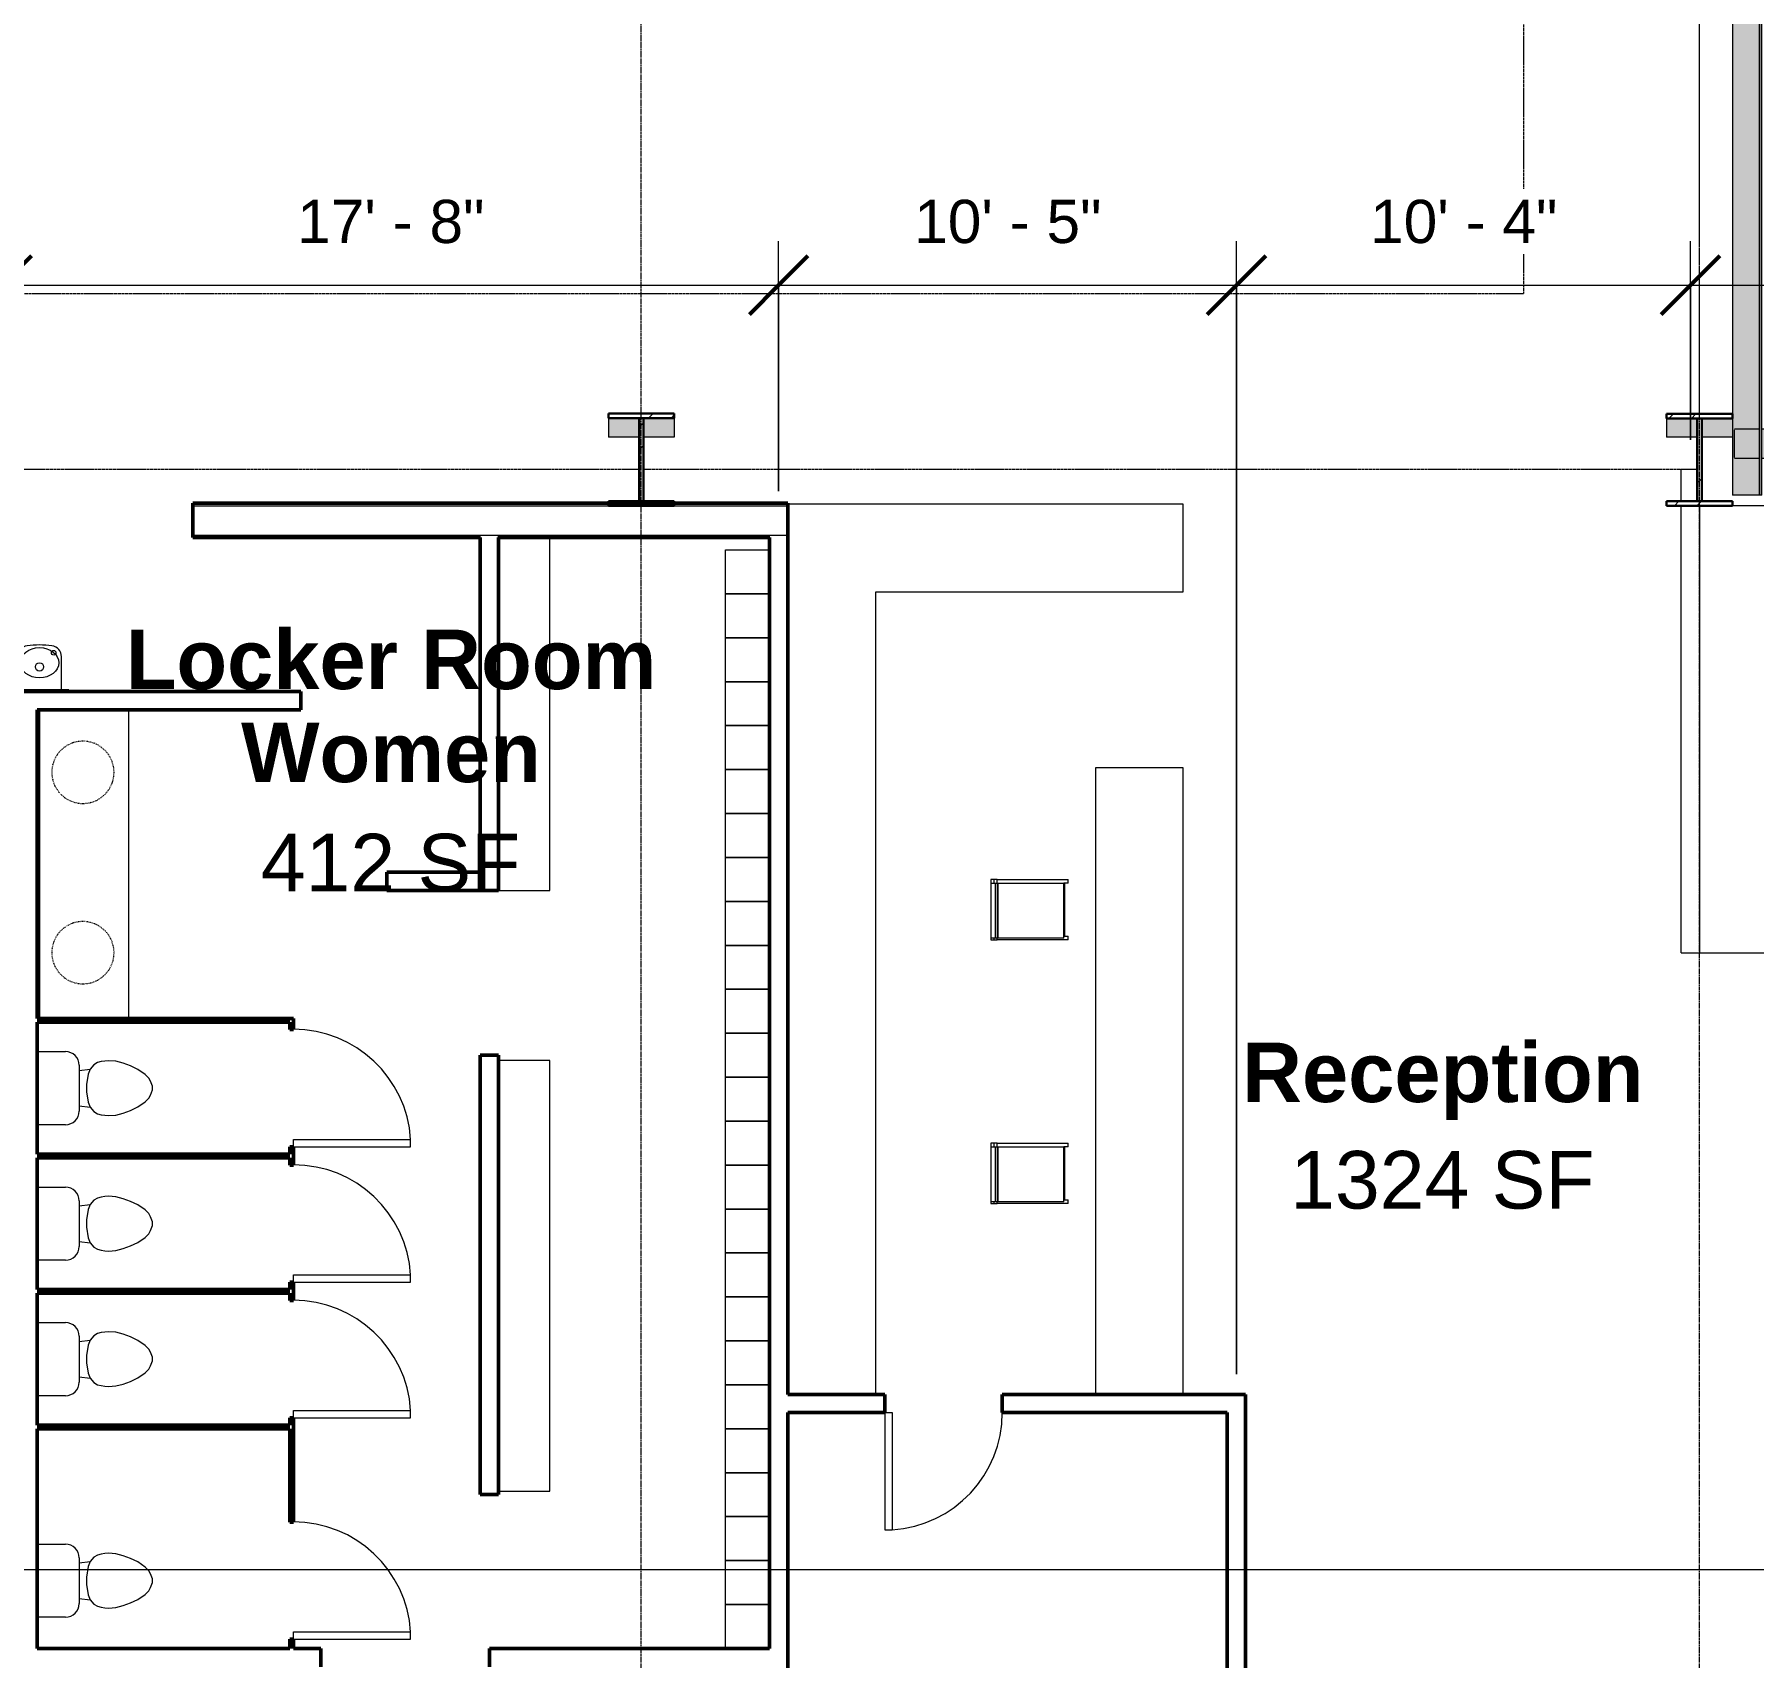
# Model space of a CAD drawing. Header units: inches. Extents: x 21836 to 26424, y -23174 to -20350.
# Drawn here: x 25520.6 to 25990.1, y -22674.6 to -22231.3 of the extents above; entities that cross this region are included whole.
import ezdxf

# ---------------------------------------------------------------- set-up
doc = ezdxf.new("R2010")
doc.units = ezdxf.units.IN
doc.header["$MEASUREMENT"] = 0
for name, pattern in [('Dash 1_16_', [0.125, 0.0625, -0.0625]), ('Dash dot dot', [0.8125, 0.25, -0.1875, 0, -0.1875, 0, -0.1875]), ('Grid Line 1_2_', [0.875, 0.5, -0.125, 0.125, -0.125])]:
    doc.linetypes.add(name, pattern=pattern)
for name, color, linetype, lineweight in [('A-ANNO-DIMS', 211, 'Continuous', 9), ('A-ANNO-DIMS-128', 211, 'Continuous', 9), ('A-DETL', 90, 'Continuous', 9), ('A-DOOR', 31, 'Continuous', 13), ('A-WALL', 113, 'Continuous', 13), ('A-WALL-PATT', 111, 'Continuous', 50), ('G-ANNO-SYMB', 111, 'Continuous', 9), ('I-FURN', 30, 'Continuous', 9), ('I-WALL', 2, 'Continuous', 13), ('L-SITE-WALL', 31, 'Continuous', 13), ('M-AREA-IDEN', 171, 'Continuous', 9), ('P-SANR-FIXT', 6, 'Continuous', 9), ('Q-CASE', 31, 'Continuous', 9), ('S-BEAM', 12, 'Continuous', 9), ('S-COLS', 52, 'Continuous', 9), ('S-GRID', 1, 'Continuous', 9)]:
    doc.layers.add(name, color=color, linetype=linetype, lineweight=lineweight)
doc.styles.add('Arial_1', font='arial.ttf', dxfattribs={"height": 11.802395})
doc.styles.add('Arial_2', font='arial.ttf', dxfattribs={"height": 15.736527})
doc.styles.add('Arial_B_1', font='arialbd.ttf', dxfattribs={"height": 16.236099})
doc.dimstyles.new('Linear_-_3_32__Arial_1', dxfattribs={"dimscale": 12, "dimtxt": 12, "dimasz": 1.333333, "dimexe": 1, "dimexo": 0.666667, "dimgap": 0.666667, "dimtad": 1, "dimdec": 0, "dimzin": 1, "dimdsep": 46, "dimlunit": 4, "dimtxsty": 'Arial_1', "dimblk1": 'OBLIQUE', "dimblk2": 'OBLIQUE', "dimsah": 1, "dimcen": 0.09, "dimdle": 1, "dimazin": 0, "dimtfac": 1, "dimtdec": 4, "dimtix": 1, "dimtmove": 0, "dimatfit": 3, "dimfxl": 1, "dimtvp": 1, "dimtfill": 1, "dimfrac": 2, "dimtolj": 1, "dimtzin": 0, "dimarcsym": 2})
doc.dimstyles.new('Linear_-_3_32__Arial_2', dxfattribs={"dimscale": 12, "dimtxt": 12, "dimasz": 1.333333, "dimexe": 1, "dimexo": 0.666667, "dimgap": 0.666667, "dimtad": 1, "dimdec": 0, "dimzin": 1, "dimdsep": 46, "dimlunit": 4, "dimtxsty": 'Arial_1', "dimblk1": 'OBLIQUE', "dimblk2": 'OBLIQUE', "dimsah": 1, "dimcen": 0.09, "dimdle": 1, "dimazin": 0, "dimtfac": 1, "dimtdec": 4, "dimtix": 1, "dimtmove": 0, "dimatfit": 3, "dimfxl": 1, "dimtvp": 1, "dimtfill": 1, "dimfrac": 2, "dimtolj": 1, "dimtzin": 0, "dimarcsym": 2})
doc.dimstyles.new('Linear_-_3_32__Arial_3', dxfattribs={"dimscale": 12, "dimtxt": 12, "dimasz": 1.333333, "dimexe": 1, "dimexo": 0.666667, "dimgap": 0.666667, "dimtad": 1, "dimdec": 0, "dimzin": 1, "dimdsep": 46, "dimlunit": 4, "dimtxsty": 'Arial_1', "dimblk1": 'OBLIQUE', "dimblk2": 'OBLIQUE', "dimsah": 1, "dimcen": 0.09, "dimdle": 1, "dimazin": 0, "dimtfac": 1, "dimtdec": 4, "dimtix": 1, "dimtmove": 0, "dimatfit": 3, "dimfxl": 1, "dimtvp": 1, "dimtfill": 1, "dimfrac": 2, "dimtolj": 1, "dimtzin": 0, "dimarcsym": 2})
pattern_1 = [(45, (0, 0), (-12.6713535, 12.6713535), []), (45, (0, 19.2), (-12.6713535, 12.6713535), [])]

# ---------------------------------------------------------------- blocks, each defined once
blk = doc.blocks.new('Casework 1 - Casework 1-456223-First Floor Plan')
at = {"layer": 'Q-CASE'}
for p, q in [((25834.39, -22347.55), (25726.39, -22347.55)), ((25834.39, -22371.55), (25834.39, -22347.55)), ((25750.39, -22590.66), (25750.39, -22371.55)), ((25750.39, -22371.55), (25834.39, -22371.55)), ((25834.39, -22419.55), (25810.39, -22419.55)), ((25810.39, -22419.55), (25810.39, -22590.66)), ((25834.39, -22590.66), (25834.39, -22419.55))]:
    blk.add_line(p, q, dxfattribs=at)
blk = doc.blocks.new('Bar_Stool_6722_1_ - Bar_Stool_6722_1_-477960-First Floor Plan')
at = {"layer": 'I-FURN'}
for p, q in [((0, 19.21), (0, 21.13)), ((1, 21.13), (0, 21.13)), ((0, 17.72), (0, 19.21)), ((1, 21.13), (1, 20.14)), ((1, 20.14), (15.5, 20.14)), ((1, 20.14), (1, 20.06)), ((1, 20.06), (1, 19.99)), ((16, 20), (1, 20)), ((1, 19.89), (1, 19.99)), ((1, 17.63), (1, 19.89)), ((15.5, 20.14), (15.5, 21.13)), ((16.5, 21.13), (15.5, 21.13)), ((15.5, 20.06), (15.5, 20.14)), ((15.5, 19.98), (15.5, 20.06)), ((16, 19.99), (16, 19.89)), ((16, 19.89), (16, 17.63)), ((16.5, 21.13), (16.5, 19.21)), ((16.5, 19.21), (16.5, 17.72)), ((0, 1.78), (0, 17.72)), ((1, 2.03), (1, 17.63)), ((16, 17.63), (16, 2.03)), ((16.5, 17.72), (16.5, 1.78)), ((1, 1.78), (0, 1.78)), ((0, 1.78), (0, 0.98)), ((1, 0.98), (0, 0.98)), ((0, 0.98), (0, 0)), ((0, 0), (1, 0)), ((1, 1.91), (1, 2.03)), ((16, 2.03), (1, 2.03)), ((1, 1.24), (1, 1.91)), ((16, 1.91), (1, 1.91)), ((1, 0), (1, 1.24)), ((1, 1.24), (16, 1.24)), ((16, 2.03), (16, 1.91)), ((16, 1.91), (16, 1.24)), ((16.5, 1.78), (16, 1.78)), ((16, 1.24), (16, 0)), ((16.5, 0.98), (16, 0.98)), ((16, 0), (16.5, 0)), ((16.5, 0.98), (16.5, 1.78)), ((16.5, 0), (16.5, 0.98)), ((1, 0), (16, 0))]:
    blk.add_line(p, q, dxfattribs=at)
blk = doc.blocks.new('Girt_C - 8_D-707914-First Floor Plan')
at = {"layer": 'S-BEAM'}
h = blk.add_hatch(color=256, dxfattribs=at)
h.paths.add_polyline_path([(25992.39, -22346.87), (25993, -22346.87), (25993, -22339.24), (25992.39, -22339.24), (25992.39, -22346.39)], flags=0)
h.paths.add_polyline_path([(25991.75, -22346.87), (25991.75, -22339.24), (25984.89, -22339.24), (25984.89, -22346.87)], flags=0)
for points in [[(25992.39, -22339.24), (25993, -22339.24), (25993, -22339.05), (25992.39, -22339.08), (25992.39, -22339.24)], [(25993, -22347.05), (25993, -22346.87), (25992.39, -22346.87), (25992.39, -22347.05)]]:
    blk.add_hatch(color=256, dxfattribs=at).paths.add_polyline_path(points, flags=0)
for p, q in [((25991.75, -22339.05), (25984.89, -22339.05)), ((25984.89, -22346.87), (25984.89, -22339.24)), ((25993, -22339.05), (25992.39, -22339.05)), ((25984.89, -22347.05), (25991.75, -22347.05)), ((25992.39, -22347.05), (25993, -22347.05))]:
    blk.add_line(p, q, dxfattribs=at)
blk = doc.blocks.new('Casework 3 - Casework 1-483541-First Floor Plan')
at = {"layer": 'Q-CASE'}
for p, q in [((25720.18, -22360.05), (25720.18, -22384.05)), ((25842.18, -22384.05), (25842.18, -22369.05)), ((25720.18, -22384.05), (25842.18, -22384.05))]:
    blk.add_line(p, q, dxfattribs=at)
blk = doc.blocks.new('Locker-Double Stacked - 12_ x 12_-484265-First Floor Plan')
at = {"layer": 'I-FURN'}
for p, q in [((-6, -6), (-6, 6)), ((-6, 6), (6, 6)), ((6, 6), (6, -6)), ((6, -6), (-6, -6))]:
    blk.add_line(p, q, dxfattribs=at)
blk = doc.blocks.new('Furniture 1 - Furniture 1-485189-First Floor Plan')
at = {"layer": 'I-FURN'}
for p, q in [((25656.99, -22499.47), (25642.99, -22499.47)), ((25656.99, -22617.08), (25656.99, -22499.47)), ((25642.99, -22617.08), (25656.99, -22617.08))]:
    blk.add_line(p, q, dxfattribs=at)
blk = doc.blocks.new('Toilet-Domestic-3D - Toilet-Domestic-3D-461878-First Floor Plan')
at = {"layer": 'P-SANR-FIXT'}
for p, q in [((-9.98, 11.75), (-9.98, 19.48)), ((9.98, 19.48), (9.98, 11.75)), ((-5.21, 5), (-6.4, 4)), ((6.25, 8.02), (-6.25, 8.02)), ((-4.86, 8.02), (-5.21, 5)), ((-3.84, 5.5), (-5.21, 5)), ((-1, 6), (-3.84, 5.5)), ((1, 6), (-1, 6)), ((3.84, 5.5), (1, 6)), ((5.21, 5), (3.84, 5.5)), ((4.86, 8.02), (5.21, 5)), ((6.4, 4), (5.21, 5)), ((-7.41, 1), (-7.5, 0)), ((-7.5, 0), (-7.33, -1.99)), ((-7.24, 2), (-7.41, 1)), ((-6.97, 3), (-7.24, 2)), ((-6.4, 4), (-6.97, 3)), ((6.97, 3), (6.4, 4)), ((7.24, 2), (6.97, 3)), ((7.41, 1), (7.24, 2)), ((7.33, -1.99), (7.5, 0)), ((7.5, 0), (7.41, 1)), ((-7.33, -1.99), (-6.79, -4)), ((-6.79, -4), (-6.06, -6)), ((6.06, -6), (6.79, -4)), ((6.79, -4), (7.33, -1.99)), ((-6.06, -6), (-5.13, -8)), ((-5.13, -8), (-3.74, -10)), ((3.74, -10), (5.13, -8)), ((5.13, -8), (6.06, -6)), ((-3.74, -10), (-2.74, -11)), ((-2.74, -11), (-1.87, -11.5)), ((-1.87, -11.5), (-0.5, -12)), ((-0.5, -12), (0.5, -12)), ((0.5, -12), (1.87, -11.5)), ((1.87, -11.5), (2.74, -11)), ((2.74, -11), (3.74, -10))]:
    blk.add_line(p, q, dxfattribs=at)
for centre, start, end in [((-6.25, 11.75), 180, 270), ((6.25, 11.75), 270, 360)]:
    blk.add_arc(centre, 3.73, start, end, dxfattribs=at)
blk = doc.blocks.new('Single-Flush - 32_ x 84_-486214-First Floor Plan')
at = {"layer": 'A-DOOR', "lineweight": 20}
for p, q in [((14, 0.5), (14, 32.5)), ((16, 32.5), (14, 32.5)), ((16, 0.5), (16, 32.5)), ((16, 0.5), (14, 0.5))]:
    blk.add_line(p, q, dxfattribs=at)
at = {"layer": 'A-DOOR', "lineweight": 9}
blk.add_arc((16, 0.5), 32.07, 93.5759, 180, dxfattribs=at)
blk = doc.blocks.new('Furniture 2 - Furniture 1-487140-First Floor Plan')
at = {"layer": 'I-FURN'}
for p, q in [((25656.99, -22591.05), (25656.99, -22494.68)), ((25642.99, -22591.05), (25656.99, -22591.05))]:
    blk.add_line(p, q, dxfattribs=at)
blk = doc.blocks.new('Vanity Counter Top w 2 Round Sink Holes - 72_-489078-First Floor Plan')
at = {"layer": 'Q-CASE', "lineweight": 20}
for p, q in [((-52.26, -0.75), (32.02, -0.75)), ((-52.26, -25), (32.02, -25))]:
    blk.add_line(p, q, dxfattribs=at)
at = {"layer": 'Q-CASE', "linetype": 'Dash dot dot'}
for centre, start, end in [((-34.26, -12.5), 360, 180), ((14.99, -12.5), 360, 180), ((-34.26, -12.5), 180, 0), ((14.99, -12.5), 180, 0)]:
    blk.add_arc(centre, 8.5, start, end, dxfattribs=at)
blk = doc.blocks.new('Single-Flush - 32_ x 84_-489871-First Floor Plan')
at = {"layer": 'A-DOOR', "lineweight": 20}
for p, q in [((14, 2.5), (14, 34.5)), ((16, 34.5), (14, 34.5)), ((16, 2.5), (16, 34.5)), ((16, 2.5), (14, 2.5))]:
    blk.add_line(p, q, dxfattribs=at)
at = {"layer": 'A-DOOR', "lineweight": 9}
blk.add_arc((16, 2.5), 32.07, 93.5759, 180, dxfattribs=at)
blk = doc.blocks.new('Drinking_Fountain-Haws_Corporation-Wall_Mounted_1119 - 1119-477162-First Floor Plan')
at = {"layer": 'P-SANR-FIXT'}
for p, q in [((13.07, 19.62), (13.07, 4.82)), ((25.07, 4.82), (25.07, 19.62)), ((29.07, 13.87), (29.07, 4.82)), ((41.07, 4.82), (41.07, 13.87)), ((43.07, 4.82), (11.07, 4.82)), ((11.07, 4.82), (11.07, 4.32)), ((43.07, 4.32), (43.07, 4.82))]:
    blk.add_line(p, q, dxfattribs=at)
for centre, radius in [((22.94, 20.67), 0.625), ((19.07, 16.82), 1.13), ((38.94, 14.94), 0.625), ((35.07, 11.07), 1.13)]:
    blk.add_circle(centre, radius, dxfattribs=at)
for centre, radius, start, end in [((16.07, 19.62), 3, 97.5776, 180), ((19.07, -2.93), 25.75, 82.4224, 97.5776), ((22.07, 19.62), 3, 360, 82.4224), ((32.07, 13.87), 3, 97.5776, 180), ((35.07, -8.68), 25.75, 82.4224, 97.5776), ((38.07, 13.87), 3, 360, 82.4224)]:
    blk.add_arc(centre, radius, start, end, dxfattribs=at)
for centre, ratio in [((19.07, 17.95), 0.786373), ((35.07, 12.2), 0.786365)]:
    blk.add_ellipse(centre, major_axis=(-5.25, 0), ratio=ratio, dxfattribs=at)
blk = doc.blocks.new('Girt_Z - 8_D-705734-First Floor Plan')
at = {"layer": 'S-BEAM'}
for points in [[(25984.48, -22357.09), (25984.58, -22357.09), (25984.56, -22110.05), (25984.39, -22110.05), (25984.42, -22357.09)], [(25991.75, -22357.09), (25991.75, -22110.05), (25984.58, -22110.05), (25984.58, -22357.09)], [(25991.82, -22357.09), (25991.82, -22110.05), (25991.75, -22110.05), (25991.75, -22357.09)], [(25992.39, -22357.09), (25992.39, -22110.05), (25991.82, -22110.05), (25991.82, -22357.09)]]:
    blk.add_hatch(color=256, dxfattribs=at).paths.add_polyline_path(points, flags=0)
for p, q in [((25984.39, -22110.05), (25984.39, -22334.95)), ((25991.75, -22357.09), (25991.75, -22110.05)), ((25991.82, -22357.09), (25991.82, -22110.05)), ((25992.39, -22357.09), (25992.39, -22110.05)), ((25984.39, -22337.88), (25984.39, -22357.09)), ((25984.58, -22357.09), (25984.39, -22357.09)), ((25991.75, -22357.09), (25984.58, -22357.09)), ((25991.82, -22357.09), (25991.75, -22357.09)), ((25992.39, -22357.09), (25991.82, -22357.09))]:
    blk.add_line(p, q, dxfattribs=at)
blk = doc.blocks.new('DIMBLOCK24-First Floor Plan')
at = {"layer": 'A-ANNO-DIMS-128'}
for p, q in [((25511.89, -22302.63), (25511.89, -22287.78)), ((25723.89, -22355.99), (25723.89, -22287.78)), ((25511.89, -22299.78), (25723.89, -22299.78)), ((25511.89, -22299.78), (25511.89, -22302.63)), ((25723.89, -22299.78), (25723.89, -22355.99))]:
    blk.add_line(p, q, dxfattribs=at)
at = {"layer": 'A-ANNO-DIMS-128', "lineweight": 50}
for p, q in [((25511.89, -22299.78), (25519.89, -22291.78)), ((25723.89, -22299.78), (25731.89, -22291.78)), ((25511.89, -22299.78), (25503.89, -22307.78)), ((25723.89, -22299.78), (25715.89, -22307.78))]:
    blk.add_line(p, q, dxfattribs=at)
at = {"layer": 'A-ANNO-DIMS-128', "color": 0, "insert": (25592.41, -22276.47), "char_height": 11.802, "width": 61.1446, "attachment_point": 1, "line_spacing_factor": 0.938532, "style": 'Arial_1', "bg_fill": 3, "box_fill_scale": 1.25, "bg_fill_color": 0, "bg_fill_transparency": 0}
blk.add_mtext('17\' - 8"', dxfattribs=at)
blk = doc.blocks.new('_Oblique')
at = {"color": 0, "linetype": 'ByBlock', "lineweight": -2}
blk.add_line((-0.5, -0.5), (0.5, 0.5), dxfattribs=at)
blk = doc.blocks.new('DIMBLOCK25-First Floor Plan')
at = {"layer": 'A-ANNO-DIMS-128'}
for p, q in [((25723.89, -22355.99), (25723.89, -22287.78)), ((25848.89, -22597.16), (25848.89, -22287.78)), ((25723.89, -22299.78), (25848.89, -22299.78)), ((25723.89, -22299.78), (25723.89, -22355.99)), ((25848.89, -22299.78), (25848.89, -22597.16))]:
    blk.add_line(p, q, dxfattribs=at)
at = {"layer": 'A-ANNO-DIMS-128', "lineweight": 50}
for p, q in [((25723.89, -22299.78), (25731.89, -22291.78)), ((25848.89, -22299.78), (25856.89, -22291.78)), ((25723.89, -22299.78), (25715.89, -22307.78)), ((25848.89, -22299.78), (25840.89, -22307.78))]:
    blk.add_line(p, q, dxfattribs=at)
at = {"layer": 'A-ANNO-DIMS-128', "color": 0, "insert": (25760.91, -22276.47), "char_height": 11.802, "width": 61.1446, "attachment_point": 1, "line_spacing_factor": 0.938532, "style": 'Arial_1', "bg_fill": 3, "box_fill_scale": 1.25, "bg_fill_color": 0, "bg_fill_transparency": 0}
blk.add_mtext('10\' - 5"', dxfattribs=at)
blk = doc.blocks.new('DIMBLOCK26-First Floor Plan')
at = {"layer": 'A-ANNO-DIMS-128'}
for p, q in [((25848.89, -22597.16), (25848.89, -22287.78)), ((25972.89, -22342.05), (25972.89, -22287.78)), ((25848.89, -22299.78), (25972.89, -22299.78)), ((25848.89, -22299.78), (25848.89, -22597.16)), ((25972.89, -22299.78), (25972.89, -22342.05))]:
    blk.add_line(p, q, dxfattribs=at)
at = {"layer": 'A-ANNO-DIMS-128', "lineweight": 50}
for p, q in [((25848.89, -22299.78), (25856.89, -22291.78)), ((25972.89, -22299.78), (25980.89, -22291.78)), ((25848.89, -22299.78), (25840.89, -22307.78)), ((25972.89, -22299.78), (25964.89, -22307.78))]:
    blk.add_line(p, q, dxfattribs=at)
at = {"layer": 'A-ANNO-DIMS-128', "color": 0, "insert": (25885.41, -22276.47), "char_height": 11.802, "width": 61.1446, "attachment_point": 1, "line_spacing_factor": 0.938532, "style": 'Arial_1', "bg_fill": 3, "box_fill_scale": 1.25, "bg_fill_color": 0, "bg_fill_transparency": 0}
blk.add_mtext('10\' - 4"', dxfattribs=at)
blk = doc.blocks.new('DIMBLOCK27-First Floor Plan')
at = {"layer": 'A-ANNO-DIMS-128'}
for p, q in [((25972.89, -22342.05), (25972.89, -22287.78)), ((26264.39, -22296.46), (26264.39, -22311.78)), ((26264.39, -22299.78), (26264.39, -22296.46)), ((25972.89, -22299.78), (26276.39, -22299.78)), ((25972.89, -22299.78), (25972.89, -22342.05))]:
    blk.add_line(p, q, dxfattribs=at)
at = {"layer": 'A-ANNO-DIMS-128', "lineweight": 50}
for p, q in [((25972.89, -22299.78), (25980.89, -22291.78)), ((26264.39, -22299.78), (26272.39, -22291.78)), ((25972.89, -22299.78), (25964.89, -22307.78)), ((26264.39, -22299.78), (26256.39, -22307.78))]:
    blk.add_line(p, q, dxfattribs=at)
at = {"layer": 'A-ANNO-DIMS-128', "color": 0, "insert": (26093.16, -22276.47), "char_height": 11.802, "width": 61.1446, "attachment_point": 1, "line_spacing_factor": 0.938532, "style": 'Arial_1', "bg_fill": 3, "box_fill_scale": 1.25, "bg_fill_color": 0, "bg_fill_transparency": 0}
blk.add_mtext('24\' - 4"', dxfattribs=at)

msp = doc.modelspace()

# ---------------------------------------------------------------- hatches: boundary and pattern name
at = {"layer": 'A-WALL-PATT', "lineweight": 9}
h = msp.add_hatch(dxfattribs=at)
h.set_pattern_fill('FP_11', color=256, style=0, pattern_type=2)
h.set_pattern_definition([(0, (0, 0), (40.96, 10.24), [1.69, -29.03, 1.69, -29.03, -163.84]), (0, (0, 0), (40.96, 10.24), [-61.44, 1.69, -59.75, 1.69, -29.03, -71.68]), (0, (0, 0), (40.96, 10.24), [-153.6, 1.69, -18.79, 1.69, -49.51]), (120, (15.36, 5.12), (-29.3481, 30.3524005), [1.69, -29.03, 1.69, -29.03, -163.84]), (120, (15.36, 5.12), (-29.3481, 30.3524005), [-61.44, 1.69, -59.75, 1.69, -29.03, -71.68]), (120, (15.36, 5.12), (-29.3481, 30.3524005), [-153.6, 1.69, -18.79, 1.69, -49.51]), (240, (20.48, 25.6), (-11.6119, -40.5924005), [1.69, -29.03, 1.69, -29.03, -163.84]), (240, (20.48, 25.6), (-11.6119, -40.5924005), [-61.44, 1.69, -59.75, 1.69, -29.03, -71.68]), (240, (20.48, 25.6), (-11.6119, -40.5924005), [-153.6, 1.69, -18.79, 1.69, -49.51])])
h.paths.add_polyline_path([(25721.39, -22368.68), (25721.39, -22368.05), (25647.39, -22368.05), (25647.39, -22368.68)], flags=0)
h.paths.add_polyline_path([(25642.39, -22368.68), (25642.39, -22368.05), (25563.89, -22368.05), (25563.89, -22368.68)], flags=0)
h.paths.add_polyline_path([(25491.89, -22368.68), (25491.89, -22368.05), (25381.39, -22368.05), (25381.39, -22368.68)], flags=0)
h.paths.add_polyline_path([(25376.39, -22368.68), (25376.39, -22368.05), (25302.39, -22368.05), (25302.39, -22368.68)], flags=0)
h.paths.add_polyline_path([(25297.39, -22368.68), (25297.39, -22368.05), (25170.39, -22368.05), (25170.39, -22368.68), (25258.01, -22368.68)], flags=0)
h.paths.add_polyline_path([(25105.89, -22368.68), (25105.89, -22368.05), (24978.89, -22368.05), (24978.89, -22368.68), (24981.55, -22368.68)], flags=0)
h.paths.add_polyline_path([(24973.89, -22368.68), (24973.89, -22368.05), (24937.89, -22368.05), (24937.89, -22368.68)], flags=0)
h.paths.add_polyline_path([(24865.89, -22368.68), (24865.89, -22368.05), (24630.89, -22368.05), (24630.89, -22368.68), (24705.08, -22368.68)], flags=0)
at = {"layer": 'S-COLS'}
h = msp.add_hatch(dxfattribs=at)
h.set_pattern_fill('FP_1', color=256, style=0, pattern_type=2)
h.set_pattern_definition(pattern_1)
h.paths.add_polyline_path([(25695.39, -22336.05), (25695.39, -22334.8), (25677.39, -22334.8), (25677.39, -22336.05)], flags=0)
h = msp.add_hatch(color=256, dxfattribs=at)
h.paths.add_polyline_path([(25685.77, -22341.31), (25685.77, -22336.05), (25677.39, -22336.05), (25677.39, -22341.31)], flags=0)
h.paths.add_polyline_path([(25695.39, -22341.31), (25695.39, -22336.05), (25687.02, -22336.05), (25687.02, -22341.31)], flags=0)
h = msp.add_hatch(dxfattribs=at)
h.set_pattern_fill('FP_1', color=256, style=0, pattern_type=2)
h.set_pattern_definition(pattern_1)
h.paths.add_polyline_path([(25687.02, -22358.8), (25687.02, -22336.05), (25685.77, -22336.05), (25685.77, -22358.8)], flags=0)
h = msp.add_hatch(dxfattribs=at)
h.set_pattern_fill('FP_1', color=256, style=0, pattern_type=2)
h.set_pattern_definition(pattern_1)
h.paths.add_polyline_path([(25984.39, -22336.2), (25984.39, -22334.95), (25966.39, -22334.95), (25966.39, -22336.2)], flags=0)
h = msp.add_hatch(color=256, dxfattribs=at)
h.paths.add_polyline_path([(25966.39, -22341.31), (25974.77, -22341.31), (25974.77, -22336.2), (25966.39, -22336.2), (25966.39, -22336.71)], flags=0)
h.paths.add_polyline_path([(25984.39, -22341.31), (25984.39, -22336.2), (25976.02, -22336.2), (25976.02, -22341.31), (25983.73, -22341.31)], flags=0)
h = msp.add_hatch(dxfattribs=at)
h.set_pattern_fill('FP_1', color=256, style=0, pattern_type=2)
h.set_pattern_definition(pattern_1)
h.paths.add_polyline_path([(25976.02, -22358.8), (25976.02, -22336.2), (25974.77, -22336.2), (25974.77, -22358.8)], flags=0)
h = msp.add_hatch(dxfattribs=at)
h.set_pattern_fill('FP_1', color=256, style=0, pattern_type=2)
h.set_pattern_definition(pattern_1)
h.paths.add_polyline_path([(25695.39, -22360.05), (25695.39, -22358.8), (25677.39, -22358.8), (25677.39, -22360.05)], flags=0)
h = msp.add_hatch(dxfattribs=at)
h.set_pattern_fill('FP_1', color=256, style=0, pattern_type=2)
h.set_pattern_definition(pattern_1)
h.paths.add_polyline_path([(25984.39, -22360.05), (25984.39, -22358.8), (25966.39, -22358.8), (25966.39, -22360.05), (25983.73, -22360.05)], flags=0)

# ---------------------------------------------------------------- linework, layer by layer
at = {"layer": 'A-DETL', "linetype": 'Dash 1_16_'}
for p, q in [((25927.39, -22302.05), (25927.39, -21146.05)), ((25975.39, -22334.95), (25975.39, -22110.2)), ((24651.39, -22302.05), (25927.39, -22302.05)), ((25398.02, -22350.05), (25685.77, -22350.05)), ((25687.02, -22350.05), (25970.39, -22350.05))]:
    msp.add_line(p, q, dxfattribs=at)
at = {"layer": 'A-WALL'}
for p, q in [((25563.89, -22360.05), (25726.39, -22360.05)), ((25563.89, -22368.05), (25726.39, -22368.05)), ((25642.39, -22368.68), (25642.39, -22368.05)), ((25647.39, -22368.68), (25647.39, -22368.05)), ((25721.39, -22368.68), (25721.39, -22368.05))]:
    msp.add_line(p, q, dxfattribs=at)
at = {"layer": 'G-ANNO-SYMB'}
msp.add_line((26323.94, -22650.59), (21848.25, -22650.59), dxfattribs=at)
at = {"layer": 'I-WALL'}
for p, q in [((25970.39, -22358.8), (25970.39, -22350.05)), ((25970.39, -22350.05), (25974.77, -22350.05)), ((25970.39, -22482.05), (25970.39, -22360.05)), ((25975.39, -22360.05), (25975.39, -22482.05)), ((25970.39, -22482.05), (25975.39, -22482.05))]:
    msp.add_line(p, q, dxfattribs=at)
at = {"layer": 'I-WALL', "lineweight": 50}
for p, q in [((25642.39, -22368.68), (25642.39, -22460.05)), ((25647.39, -22465.05), (25647.39, -22368.68)), ((25721.39, -22368.68), (25721.39, -22672.05)), ((25726.39, -22602.66), (25726.39, -22368.68)), ((25593.43, -22410.77), (25443.43, -22410.77)), ((25593.43, -22415.77), (25593.43, -22410.77)), ((25521.39, -22500.05), (25521.39, -22415.77)), ((25521.39, -22415.77), (25593.43, -22415.77)), ((25642.39, -22460.05), (25616.89, -22460.05)), ((25616.89, -22460.05), (25616.89, -22465.05)), ((25616.89, -22465.05), (25647.39, -22465.05)), ((25591.39, -22500.05), (25521.39, -22500.05)), ((25521.39, -22537.05), (25521.39, -22501.05)), ((25521.39, -22501.05), (25590.39, -22501.05)), ((25590.39, -22501.05), (25590.39, -22503.05)), ((25590.39, -22503.05), (25591.39, -22503.05)), ((25591.39, -22503.05), (25591.39, -22500.05)), ((25647.39, -22510.05), (25642.39, -22510.05)), ((25642.39, -22510.05), (25642.39, -22630.05)), ((25647.39, -22630.05), (25647.39, -22510.05)), ((25591.39, -22535.05), (25590.39, -22535.05)), ((25590.39, -22535.05), (25590.39, -22537.05)), ((25591.39, -22540.05), (25591.39, -22535.05)), ((25590.39, -22537.05), (25521.39, -22537.05)), ((25521.39, -22574.05), (25521.39, -22538.05)), ((25521.39, -22538.05), (25590.39, -22538.05)), ((25590.39, -22538.05), (25590.39, -22540.05)), ((25590.39, -22540.05), (25591.39, -22540.05)), ((25591.39, -22572.05), (25590.39, -22572.05)), ((25590.39, -22572.05), (25590.39, -22574.05)), ((25591.39, -22577.05), (25591.39, -22572.05)), ((25590.39, -22574.05), (25521.39, -22574.05)), ((25521.39, -22611.05), (25521.39, -22575.05)), ((25521.39, -22575.05), (25590.39, -22575.05)), ((25590.39, -22575.05), (25590.39, -22577.05)), ((25590.39, -22577.05), (25591.39, -22577.05)), ((25752.89, -22602.66), (25726.39, -22602.66)), ((25752.89, -22607.66), (25752.89, -22602.66)), ((25851.39, -22602.66), (25784.89, -22602.66)), ((25784.89, -22602.66), (25784.89, -22607.66)), ((25851.39, -22760.43), (25851.39, -22602.66)), ((25590.39, -22611.05), (25521.39, -22611.05)), ((25591.39, -22609.05), (25590.39, -22609.05)), ((25590.39, -22609.05), (25590.39, -22611.05)), ((25591.39, -22637.55), (25591.39, -22609.05)), ((25726.39, -22760.43), (25726.39, -22607.66)), ((25726.39, -22607.66), (25752.89, -22607.66)), ((25784.89, -22607.66), (25846.39, -22607.66)), ((25846.39, -22607.66), (25846.39, -22760.43)), ((25521.39, -22672.05), (25521.39, -22612.05)), ((25521.39, -22612.05), (25590.39, -22612.05)), ((25590.39, -22612.05), (25590.39, -22637.55)), ((25642.39, -22630.05), (25647.39, -22630.05)), ((25590.39, -22637.55), (25591.39, -22637.55)), ((25590.39, -22672.05), (25521.39, -22672.05)), ((25591.39, -22669.55), (25590.39, -22669.55)), ((25590.39, -22669.55), (25590.39, -22672.05)), ((25591.39, -22672.05), (25591.39, -22669.55)), ((25598.89, -22672.05), (25591.39, -22672.05)), ((25598.89, -22677.05), (25598.89, -22672.05)), ((25721.39, -22672.05), (25644.89, -22672.05)), ((25644.89, -22672.05), (25644.89, -22677.05))]:
    msp.add_line(p, q, dxfattribs=at)
at = {"layer": 'L-SITE-WALL', "lineweight": 50}
for p, q in [((25726.39, -22359.3), (25563.89, -22359.3)), ((25563.89, -22359.3), (25563.89, -22368.68)), ((25726.39, -22368.68), (25726.39, -22359.3)), ((25563.89, -22368.68), (25642.39, -22368.68)), ((25647.39, -22368.68), (25721.39, -22368.68))]:
    msp.add_line(p, q, dxfattribs=at)
at = {"layer": 'S-COLS', "lineweight": 30}
for p, q in [((25695.39, -22334.8), (25677.39, -22334.8)), ((25677.39, -22334.8), (25677.39, -22336.05)), ((25677.39, -22336.05), (25695.39, -22336.05)), ((25687.02, -22336.05), (25685.77, -22336.05)), ((25685.77, -22336.05), (25685.77, -22358.8)), ((25687.02, -22358.8), (25687.02, -22336.05)), ((25695.39, -22336.05), (25695.39, -22334.8)), ((25984.39, -22334.95), (25966.39, -22334.95)), ((25966.39, -22334.95), (25966.39, -22336.2)), ((25966.39, -22336.2), (25984.39, -22336.2)), ((25976.02, -22336.2), (25974.77, -22336.2)), ((25974.77, -22336.2), (25974.77, -22358.8)), ((25976.02, -22358.8), (25976.02, -22336.2)), ((25984.39, -22336.2), (25984.39, -22334.95)), ((25677.39, -22358.8), (25677.39, -22360.05)), ((25695.39, -22358.8), (25677.39, -22358.8)), ((25677.39, -22360.05), (25695.39, -22360.05)), ((25685.77, -22358.8), (25687.02, -22358.8)), ((25695.39, -22360.05), (25695.39, -22358.8)), ((25966.39, -22358.8), (25966.39, -22360.05)), ((25984.39, -22358.8), (25966.39, -22358.8)), ((25966.39, -22360.05), (25984.39, -22360.05)), ((25974.77, -22358.8), (25976.02, -22358.8)), ((25984.39, -22360.05), (25984.39, -22358.8))]:
    msp.add_line(p, q, dxfattribs=at)
at = {"layer": 'S-COLS'}
for p, q in [((25677.39, -22336.05), (25677.39, -22341.31)), ((25695.39, -22336.05), (25695.39, -22341.31)), ((25966.39, -22336.2), (25966.39, -22341.31)), ((25984.39, -22336.2), (25984.39, -22337.91)), ((25685.77, -22341.31), (25677.39, -22341.31)), ((25695.39, -22341.31), (25687.02, -22341.31)), ((25974.77, -22341.31), (25966.39, -22341.31)), ((25984.39, -22341.31), (25976.02, -22341.31))]:
    msp.add_line(p, q, dxfattribs=at)
at = {"layer": 'S-GRID', "linetype": 'Grid Line 1_2_'}
for p, q in [((25686.39, -22848.21), (25686.39, -20426.1)), ((25975.39, -22848.21), (25975.39, -20426.1))]:
    msp.add_line(p, q, dxfattribs=at)

# ---------------------------------------------------------------- block references
at = {"layer": 'A-DOOR'}
for name, p, rotation in [('Single-Flush - 32_ x 84_-486214-First Floor Plan', (25590.89, -22519.05), 269.9999999999999), ('Single-Flush - 32_ x 84_-486214-First Floor Plan', (25590.89, -22556.05), 269.9999999999999), ('Single-Flush - 32_ x 84_-486214-First Floor Plan', (25590.89, -22593.05), 269.9999999999999), ('Single-Flush - 32_ x 84_-489871-First Floor Plan', (25768.89, -22605.16), 180), ('Single-Flush - 32_ x 84_-486214-First Floor Plan', (25590.89, -22653.55), 269.9999999999999)]:
    msp.add_blockref(name, p, dxfattribs=dict(at, rotation=rotation))
at = {"layer": 'I-FURN'}
for name, p in [('Furniture 2 - Furniture 1-487140-First Floor Plan', (4.4, 126)), ('Furniture 1 - Furniture 1-485189-First Floor Plan', (4.4, -12))]:
    msp.add_blockref(name, p, dxfattribs=at)
for name, p, rotation in [('Locker-Double Stacked - 12_ x 12_-484265-First Floor Plan', (25715.39, -22378.05), 270), ('Locker-Double Stacked - 12_ x 12_-484265-First Floor Plan', (25715.39, -22390.05), 270), ('Locker-Double Stacked - 12_ x 12_-484265-First Floor Plan', (25715.39, -22402.05), 270), ('Locker-Double Stacked - 12_ x 12_-484265-First Floor Plan', (25715.39, -22414.05), 270), ('Locker-Double Stacked - 12_ x 12_-484265-First Floor Plan', (25715.39, -22426.05), 270), ('Locker-Double Stacked - 12_ x 12_-484265-First Floor Plan', (25715.39, -22438.05), 270), ('Locker-Double Stacked - 12_ x 12_-484265-First Floor Plan', (25715.39, -22450.05), 270), ('Locker-Double Stacked - 12_ x 12_-484265-First Floor Plan', (25715.39, -22462.05), 270), ('Bar_Stool_6722_1_ - Bar_Stool_6722_1_-477960-First Floor Plan', (25781.79, -22462.05), 270.0000000000007), ('Locker-Double Stacked - 12_ x 12_-484265-First Floor Plan', (25715.39, -22474.05), 270), ('Locker-Double Stacked - 12_ x 12_-484265-First Floor Plan', (25715.39, -22486.05), 270), ('Locker-Double Stacked - 12_ x 12_-484265-First Floor Plan', (25715.39, -22498.05), 270), ('Locker-Double Stacked - 12_ x 12_-484265-First Floor Plan', (25715.39, -22510.05), 270), ('Locker-Double Stacked - 12_ x 12_-484265-First Floor Plan', (25715.39, -22522.05), 270), ('Locker-Double Stacked - 12_ x 12_-484265-First Floor Plan', (25715.39, -22534.05), 270), ('Bar_Stool_6722_1_ - Bar_Stool_6722_1_-477960-First Floor Plan', (25781.79, -22534.05), 270.0000000000007), ('Locker-Double Stacked - 12_ x 12_-484265-First Floor Plan', (25715.39, -22546.05), 270), ('Locker-Double Stacked - 12_ x 12_-484265-First Floor Plan', (25715.39, -22558.05), 270), ('Locker-Double Stacked - 12_ x 12_-484265-First Floor Plan', (25715.39, -22570.05), 270), ('Locker-Double Stacked - 12_ x 12_-484265-First Floor Plan', (25715.39, -22582.05), 270), ('Locker-Double Stacked - 12_ x 12_-484265-First Floor Plan', (25715.39, -22594.05), 270), ('Locker-Double Stacked - 12_ x 12_-484265-First Floor Plan', (25715.39, -22606.05), 270), ('Locker-Double Stacked - 12_ x 12_-484265-First Floor Plan', (25715.39, -22618.05), 270), ('Locker-Double Stacked - 12_ x 12_-484265-First Floor Plan', (25715.39, -22630.05), 270), ('Locker-Double Stacked - 12_ x 12_-484265-First Floor Plan', (25715.39, -22642.05), 270), ('Locker-Double Stacked - 12_ x 12_-484265-First Floor Plan', (25715.39, -22654.05), 270), ('Locker-Double Stacked - 12_ x 12_-484265-First Floor Plan', (25715.39, -22666.05), 270)]:
    msp.add_blockref(name, p, dxfattribs=dict(at, rotation=rotation))
at = {"layer": 'P-SANR-FIXT'}
msp.add_blockref('Drinking_Fountain-Haws_Corporation-Wall_Mounted_1119 - 1119-477162-First Floor Plan', (25486.97, -22415.09), dxfattribs=at)
at = {"layer": 'P-SANR-FIXT', "rotation": 89.99999999999991}
for p in [(25540.87, -22519.05), (25540.87, -22556.05), (25540.87, -22593.05), (25540.87, -22653.55)]:
    msp.add_blockref('Toilet-Domestic-3D - Toilet-Domestic-3D-461878-First Floor Plan', p, dxfattribs=at)
at = {"layer": 'Q-CASE'}
msp.add_blockref('Casework 1 - Casework 1-456223-First Floor Plan', (0, -12), dxfattribs=at)
at = {"layer": 'Q-CASE', "rotation": 89.99999999999999}
for name, p in [('Casework 3 - Casework 1-483541-First Floor Plan', (3615.34, -48202.23)), ('Vanity Counter Top w 2 Round Sink Holes - 72_-489078-First Floor Plan', (25521.39, -22447.79))]:
    msp.add_blockref(name, p, dxfattribs=at)
at = {"layer": 'S-BEAM'}
for name in ['Girt_Z - 8_D-705734-First Floor Plan', 'Girt_C - 8_D-707914-First Floor Plan']:
    msp.add_blockref(name, (0, 0), dxfattribs=at)

# ---------------------------------------------------------------- texts
at = {"layer": 'M-AREA-IDEN', "attachment_point": 2, "line_spacing_factor": 0.938532}
for s, insert, char_height, width, style in [('Locker Room\\PWomen', (25618.03, -22393.85), 16.2361, 168.192, 'Arial_B_1'), ('412 SF', (25617.92, -22449.59), 15.737, 84.48, 'Arial_2'), ('Reception', (25905.25, -22506.62), 16.236, 127.296, 'Arial_B_1'), ('1324 SF', (25905.14, -22536.2), 15.737, 99.072, 'Arial_2')]:
    msp.add_mtext(s, dxfattribs=dict(at, insert=insert, char_height=char_height, width=width, style=style))

# ---------------------------------------------------------------- next in the draw order: dimensions: what is measured, and where the dimension line sits
at = {"layer": 'A-ANNO-DIMS'}
dim = msp.add_linear_dim(base=(25723.89, -22299.78), p1=(25511.89, -22310.63), p2=(25723.89, -22363.99), dimstyle='Linear_-_3_32__Arial_1', override={"dimpost": '<>', "dimfxl": 218.613451}, dxfattribs=at)
dim.commit()
dim.dimension.update_dxf_attribs({"geometry": 'DIMBLOCK24-First Floor Plan', "text_midpoint": (25617.89, -22285.75)})

# ---------------------------------------------------------------- next in the draw order: dimensions: what is measured, and where the dimension line sits
dim = msp.add_linear_dim(base=(25848.89, -22299.78), p1=(25723.89, -22363.99), p2=(25848.89, -22605.16), dimstyle='Linear_-_3_32__Arial_2', override={"dimpost": '<>', "dimfxl": 271.641074}, dxfattribs=at)
dim.commit()
dim.dimension.update_dxf_attribs({"geometry": 'DIMBLOCK25-First Floor Plan', "text_midpoint": (25786.39, -22285.75)})

# ---------------------------------------------------------------- next in the draw order: dimensions: what is measured, and where the dimension line sits
dim = msp.add_linear_dim(base=(25972.89, -22299.78), p1=(25848.89, -22605.16), p2=(25972.89, -22350.05), dimstyle='Linear_-_3_32__Arial_2', override={"dimpost": '<>', "dimfxl": 283.649067}, dxfattribs=at)
dim.commit()
dim.dimension.update_dxf_attribs({"geometry": 'DIMBLOCK26-First Floor Plan', "text_midpoint": (25910.89, -22285.75)})

# ---------------------------------------------------------------- next in the draw order: dimensions: what is measured, and where the dimension line sits
dim = msp.add_linear_dim(base=(26264.39022535, -22299.77702584), p1=(25972.89022535, -22350.0528104), p2=(26264.39022535, -22288.46331734), dimstyle='Linear_-_3_32__Arial_3', override={"dimpost": '<>', "dimfxl": 297.935422}, dxfattribs=at)
dim.commit()
dim.dimension.update_dxf_attribs({"geometry": 'DIMBLOCK27-First Floor Plan', "text_midpoint": (26118.64022535, -22285.85167596)})

doc.saveas('drawing.dxf')
